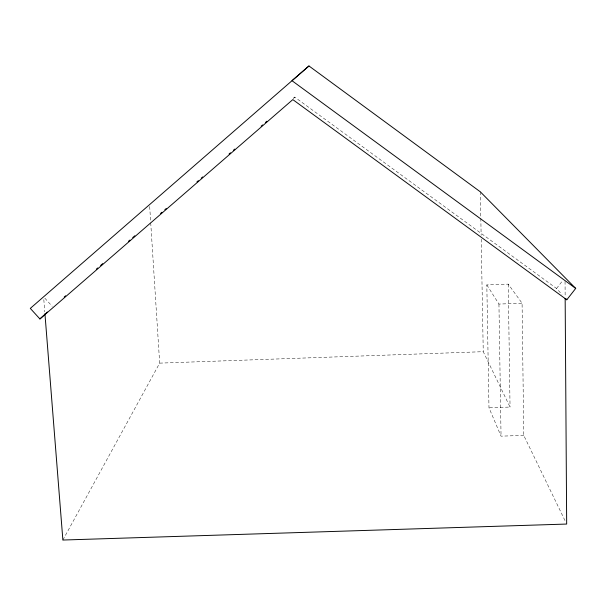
<?xml version="1.0" encoding="UTF-8"?>
<svg xmlns="http://www.w3.org/2000/svg" width="606" height="606" viewBox="0 0 606 606"><rect width="100%" height="100%" fill="white"/><g stroke="black" fill="none" stroke-linecap="round" stroke-linejoin="round"><path stroke-width="0.45" stroke-dasharray="3.03 2.27" d="M62.88 540.037L159.666 363.13L150.705 222.561M293.751 98.346L294.69 97.089L556.55 288.486L561.982 294.471M556.55 288.486L562.762 280.502M293.259 98.331L294.69 97.089M523.758 435.396L501.048 436.161L488.981 407.777L486.823 284.918L508.252 284.131L522.084 303.227L523.758 435.396L565.852 522.364M486.823 284.918L498.943 304.068L522.084 303.227M159.666 363.13L483.247 351.685L510.047 407.058L488.981 407.777M44.829 298.167L52.177 306.265M43.821 299.644L44.799 311.901M149.682 206.517L150.644 221.614M480.338 191.829L480.8 217.372M480.823 218.311L481.134 235.34M481.202 239.128L483.247 351.685M498.943 304.068L501.048 436.161M508.252 284.131L510.047 407.058M565.05 281.381L565.148 296.485"/><path stroke-width="0.91" d="M308.954 65.963L30.3 308.393L39.928 318.961L292.819 99.604L566.815 299.788L575.7 288.418L480.338 191.829L308.954 65.963L291.994 80.712L575.7 288.418M39.928 318.961L47.374 311.999M64.206 297.038L65.637 295.796M96.316 269.178L97.748 267.943M100.604 265.466L102.74 263.61M128.427 241.324L129.858 240.09M132.714 237.613L134.85 235.757M160.537 213.471L161.969 212.229M164.824 209.752L166.249 208.517M196.927 181.898L198.359 180.664M201.215 178.187L202.639 176.944M229.038 154.045L230.469 152.803M233.325 150.326L234.749 149.091M261.148 126.184L262.58 124.95M265.436 122.473L266.86 121.23M565.61 298.455L566.815 299.788M44.942 313.787L62.88 540.037L566.671 524.054L565.163 298.379"/></g></svg>
